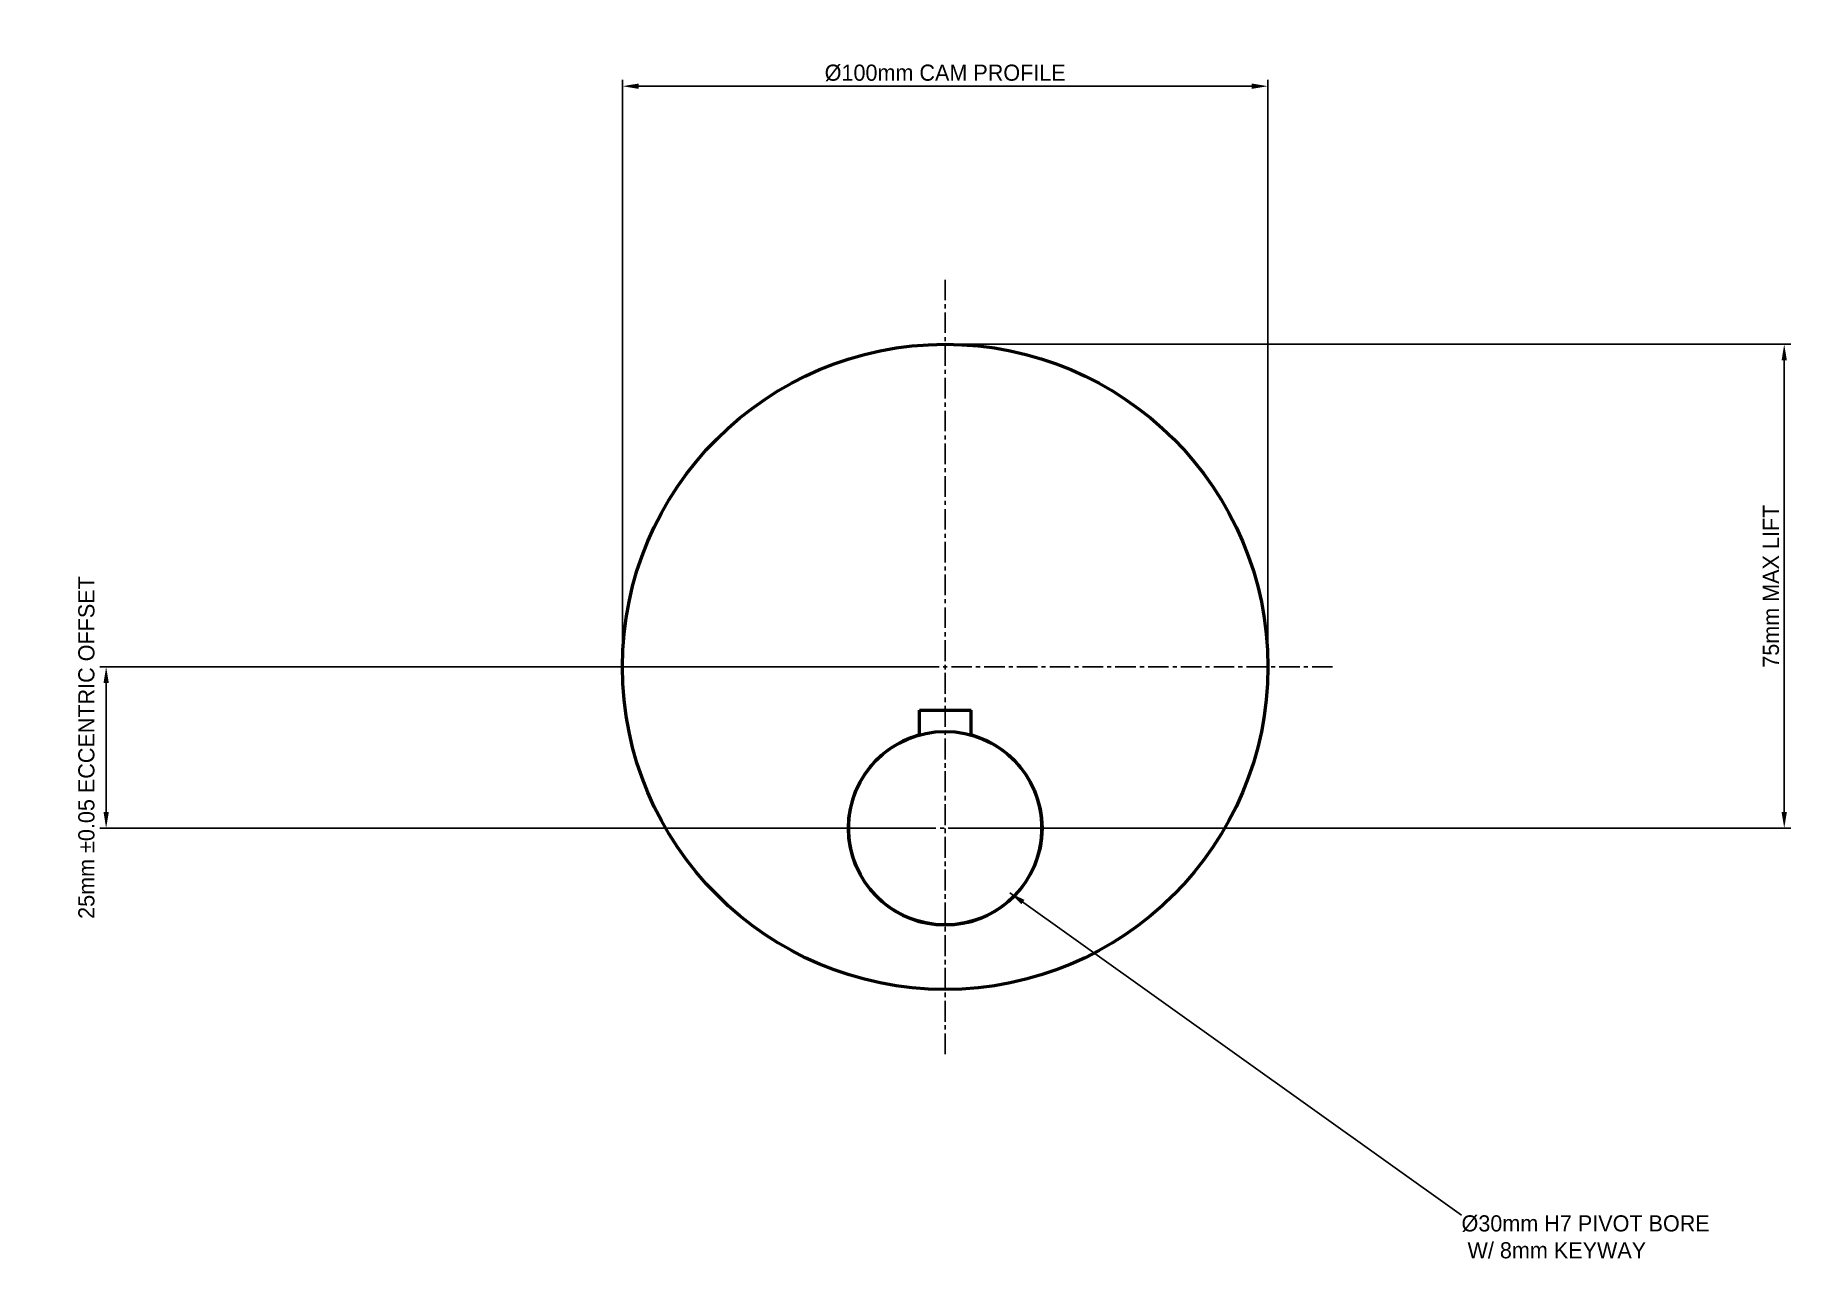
# Model space of a CAD drawing. Header units: metres. Extents: x -41 to 234, y 33 to 223.
import ezdxf

# ---------------------------------------------------------------- set-up
doc = ezdxf.new("R2010")
doc.units = ezdxf.units.M
doc.linetypes.add('CENTER', pattern=[5.08, 3.175, -0.635, 0.635, -0.635])
for name, color, linetype, lineweight in [('CENTERLINES', 7, 'CENTER', 25), ('DIMENSIONS', 7, 'Continuous', 25), ('GEOMETRY', 7, 'Continuous', 50)]:
    doc.layers.add(name, color=color, linetype=linetype, lineweight=lineweight)
doc.dimstyles.new('ENGINEERING_STYLE', dxfattribs={"dimtxt": 2.5, "dimasz": 2.5, "dimexe": 1, "dimexo": 1.5, "dimgap": 0.8, "dimtad": 1, "dimcen": 2.5, "dimazin": 3, "dimtfac": 1, "dimtmove": 0, "dimatfit": 3, "dimtfill": 1})

msp = doc.modelspace()

# ---------------------------------------------------------------- linework, layer by layer
at = {"layer": 'CENTERLINES'}
for p, q in [((100, 65), (100, 185)), ((100, 70), (100, 130)), ((40, 125), (160, 125)), ((70, 100), (130, 100))]:
    msp.add_line(p, q, dxfattribs=at)
at = {"layer": 'GEOMETRY'}
for p, q in [((96, 114.457), (96, 118.3)), ((96, 118.3), (104, 118.3)), ((104, 114.457), (104, 118.3))]:
    msp.add_line(p, q, dxfattribs=at)
for centre, radius in [((100, 125), 50), ((100, 100), 15)]:
    msp.add_circle(centre, radius, dxfattribs=at)
msp.add_arc((100, 100), 15, 105.46601, 74.53399, dxfattribs=at)

# ---------------------------------------------------------------- texts
at = {"layer": 'DIMENSIONS', "insert": (180, 40), "char_height": 2.5, "attachment_point": 1}
msp.add_mtext('%%C30mm H7 PIVOT BORE\\P W/ 8mm KEYWAY', dxfattribs=at)

# ---------------------------------------------------------------- leaders
at = {"layer": 'DIMENSIONS'}
msp.add_leader([(110, 90), (180, 40)], dimstyle='ENGINEERING_STYLE', dxfattribs=at)

# ---------------------------------------------------------------- next in the draw order: dimensions: what is measured, and where the dimension line sits
msp.add_linear_dim(base=(-30, 100), p1=(100, 100), p2=(100, 125), angle=90, text='25mm %%P0.05 ECCENTRIC OFFSET', dimstyle='ENGINEERING_STYLE', dxfattribs=at).render()

# ---------------------------------------------------------------- next in the draw order: dimensions: what is measured, and where the dimension line sits
msp.add_linear_dim(base=(50, 215), p1=(50, 125), p2=(150, 125), text='%%C100mm CAM PROFILE', dimstyle='ENGINEERING_STYLE', dxfattribs=at).render()

# ---------------------------------------------------------------- next in the draw order: dimensions: what is measured, and where the dimension line sits
msp.add_linear_dim(base=(230, 100), p1=(100, 100), p2=(100, 175), angle=90, text='75mm MAX LIFT', dimstyle='ENGINEERING_STYLE', dxfattribs=at).render()

doc.saveas('drawing.dxf')
